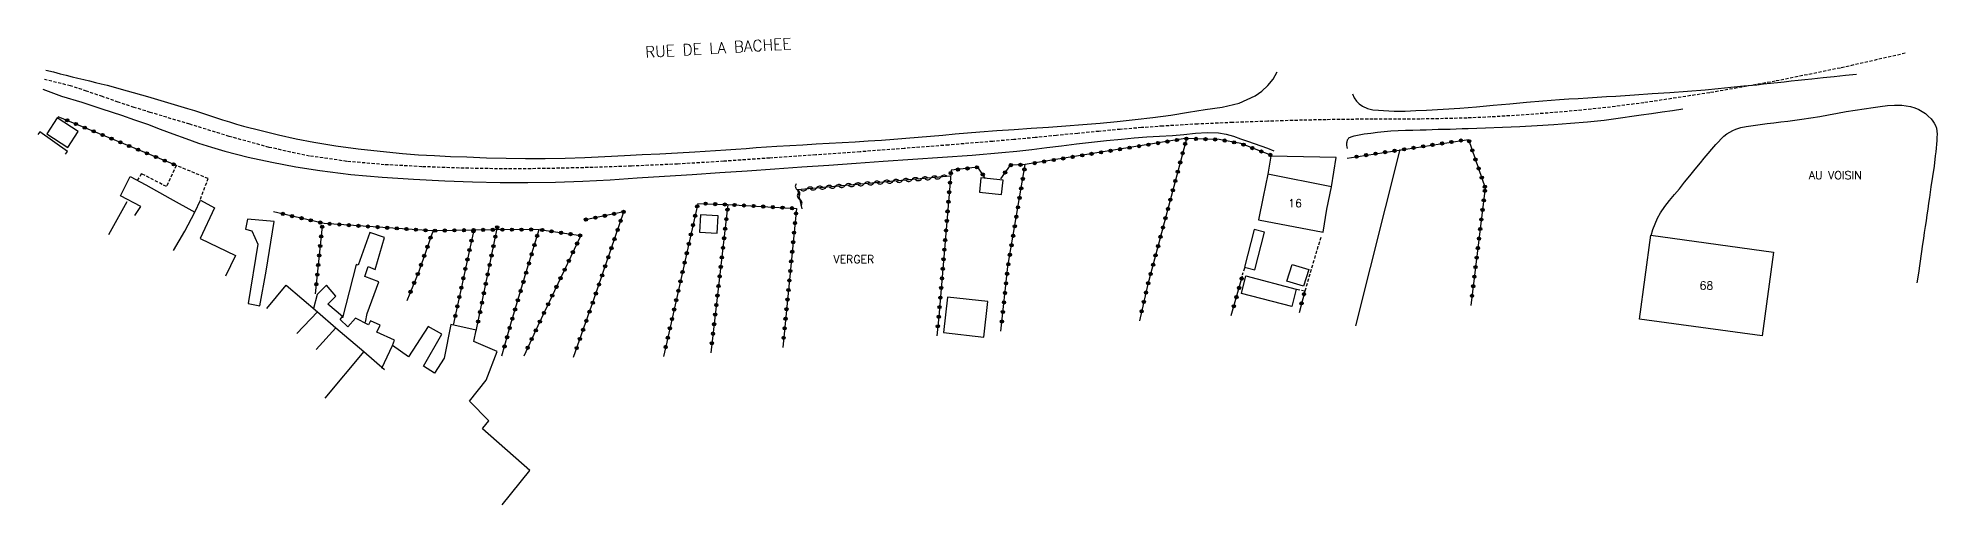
# Model space of a CAD drawing. Header units: millimetres. Extents: x 168000 to 169000, y 125998 to 127000.
# Drawn here: x 168171.4 to 168468, y 126842.7 to 126915.5 of the extents above; entities that cross this region are included whole.
import ezdxf
from ezdxf.enums import TextEntityAlignment as Align

# ---------------------------------------------------------------- set-up
doc = ezdxf.new("R2010")
doc.units = ezdxf.units.MM
doc.linetypes.add('DASHED', pattern=[0.75, 0.5, -0.25])
doc.layers.get('0').update_dxf_attribs({"linetype": 'CONTINUOUS'})
for name, color, linetype in [('W0001', 6, 'DASHED'), ('W0008', 7, 'CONTINUOUS'), ('W0017', 7, 'CONTINUOUS'), ('W0101', 7, 'CONTINUOUS'), ('W0104', 1, 'CONTINUOUS'), ('W0112', 1, 'DASHED'), ('W0300', 7, 'CONTINUOUS'), ('W0310', 3, 'CONTINUOUS'), ('W0322', 7, 'CONTINUOUS'), ('W0323', 7, 'CONTINUOUS'), ('W0983', 7, 'CONTINUOUS'), ('W0984', 7, 'CONTINUOUS'), ('W0989', 7, 'CONTINUOUS'), ('W0991', 7, 'CONTINUOUS'), ('W1102', 7, 'CONTINUOUS')]:
    doc.layers.add(name, color=color, linetype=linetype)
doc.styles.get("Standard").update_dxf_attribs({"font": 'romans.shx', "width": 0.85})

# ---------------------------------------------------------------- blocks, each defined once
blk = doc.blocks.new('t310o')
at = {"color": 0, "linetype": 'Continuous'}
for centre, start, end in [((-0.5, 0.38), 216.8699, 323.1304), ((0.5, -0.37), 36.8699, 143.1303)]:
    blk.add_arc(centre, 0.625, start, end, dxfattribs=at)
blk = doc.blocks.new('t323o')
at = {"color": 0, "linetype": 'Continuous'}
for radius in [0.25, 0.15]:
    blk.add_circle((0, 0), radius, dxfattribs=at)
blk = doc.blocks.new('t322o')
at = {"color": 0, "linetype": 'Continuous'}
for radius in [0.25, 0.15]:
    blk.add_circle((0, 0), radius, dxfattribs=at)

msp = doc.modelspace()

# ---------------------------------------------------------------- linework, layer by layer
at = {"layer": 'W0001'}
msp.add_lwpolyline([(168463.04, 126913.15), (168452.9, 126910.85), (168442.72, 126908.8), (168432.49, 126906.99), (168422.22, 126905.43), (168416.25, 126904.67), (168410.26, 126904.07), (168404.27, 126903.59), (168398.26, 126903.21), (168394.6, 126903.05), (168390.93, 126902.95), (168387.26, 126902.89), (168383.59, 126902.87), (168379.92, 126902.86), (168376.25, 126902.84), (168372.58, 126902.79), (168368.91, 126902.71), (168363.45, 126902.54), (168357.99, 126902.35), (168352.53, 126902.11), (168347.07, 126901.79), (168343.74, 126901.55), (168340.42, 126901.28), (168337.1, 126900.97), (168333.78, 126900.65), (168330.46, 126900.33), (168327.14, 126900), (168323.82, 126899.69), (168320.5, 126899.41), (168313.6, 126898.84), (168306.69, 126898.3), (168299.78, 126897.78), (168292.87, 126897.3), (168285.68, 126896.8), (168278.48, 126896.3), (168271.28, 126895.87), (168264.07, 126895.55), (168257.36, 126895.32), (168250.64, 126895.16), (168243.92, 126895.11), (168237.2, 126895.24), (168231.34, 126895.46), (168225.47, 126895.77), (168219.61, 126896.29), (168213.79, 126897.12), (168207.47, 126898.47), (168201.24, 126900.19), (168195.07, 126902.08), (168188.91, 126903.93), (168186.4, 126904.7), (168183.91, 126905.53), (168181.43, 126906.39), (168178.96, 126907.25), (168176.46, 126908.08), (168172.38, 126909.05)], dxfattribs=at)
at = {"layer": 'W0008'}
for points in [[(168172.62, 126910.53), (168173.81, 126910.23), (168174.86, 126909.96), (168175.77, 126909.73), (168176.69, 126909.5), (168177.6, 126909.28), (168178.52, 126909.06), (168179.44, 126908.84), (168180.35, 126908.61), (168181.26, 126908.38), (168182.18, 126908.15), (168185.32, 126907.29), (168188.46, 126906.4), (168191.58, 126905.48), (168194.71, 126904.55), (168195.81, 126904.22), (168196.9, 126903.87), (168197.99, 126903.51), (168199.09, 126903.15), (168200.18, 126902.79), (168201.28, 126902.44), (168202.38, 126902.11), (168203.48, 126901.8), (168206.21, 126901.08), (168208.95, 126900.41), (168211.7, 126899.8), (168214.47, 126899.26), (168217.92, 126898.71), (168221.37, 126898.25), (168224.83, 126897.87), (168228.3, 126897.53), (168230.81, 126897.33), (168233.32, 126897.18), (168235.83, 126897.07), (168238.35, 126896.97), (168241.41, 126896.86), (168244.48, 126896.77), (168247.54, 126896.72), (168250.61, 126896.72), (168253.7, 126896.79), (168256.8, 126896.91), (168259.89, 126897.06), (168262.98, 126897.21), (168265.73, 126897.34), (168268.49, 126897.47), (168271.24, 126897.62), (168273.99, 126897.78), (168275.59, 126897.87), (168277.19, 126897.98), (168278.79, 126898.09), (168280.38, 126898.2), (168281.98, 126898.31), (168283.57, 126898.43), (168285.17, 126898.54), (168286.77, 126898.64), (168288.81, 126898.77), (168290.85, 126898.88), (168292.9, 126899), (168294.94, 126899.11), (168296.98, 126899.23), (168299.02, 126899.35), (168301.07, 126899.47), (168303.11, 126899.61), (168305.03, 126899.75), (168306.95, 126899.91), (168308.87, 126900.07), (168310.79, 126900.23), (168312.71, 126900.4), (168314.63, 126900.56), (168316.55, 126900.72), (168318.47, 126900.88), (168321.16, 126901.09), (168323.84, 126901.28), (168326.53, 126901.46), (168329.21, 126901.64), (168331.9, 126901.84), (168334.58, 126902.04), (168337.26, 126902.27), (168339.94, 126902.53), (168342.74, 126902.82), (168345.53, 126903.13), (168348.32, 126903.5), (168351.1, 126903.96), (168353.69, 126904.37), (168356.35, 126904.76), (168359, 126905.39), (168361.49, 126906.5), (168362.55, 126907.23), (168363.49, 126908.11), (168364.3, 126909.11), (168364.95, 126910.23)], [(168172.15, 126907.56), (168175.07, 126906.46), (168178.2, 126905.5), (168181.33, 126904.49), (168184.44, 126903.47), (168186.46, 126902.79), (168188.46, 126902.07), (168190.46, 126901.33), (168192.45, 126900.58), (168194.45, 126899.85), (168196.46, 126899.14), (168198.49, 126898.48), (168200.54, 126897.88), (168204.21, 126896.95), (168207.92, 126896.14), (168211.65, 126895.45), (168215.39, 126894.86), (168220.26, 126894.26), (168225.14, 126893.82), (168230.03, 126893.49), (168234.92, 126893.24), (168239.24, 126893.08), (168243.56, 126893), (168247.88, 126892.99), (168252.2, 126893.05), (168256.47, 126893.19), (168260.73, 126893.43), (168264.98, 126893.7), (168269.24, 126893.97), (168273.55, 126894.24), (168277.86, 126894.53), (168282.16, 126894.83), (168286.47, 126895.13), (168290.7, 126895.42), (168294.92, 126895.72), (168299.15, 126896.02), (168303.38, 126896.32), (168308.02, 126896.64), (168312.66, 126896.94), (168317.3, 126897.28), (168321.93, 126897.67), (168324.27, 126897.9), (168326.6, 126898.16), (168328.93, 126898.44), (168331.26, 126898.72), (168333.59, 126899.01), (168335.92, 126899.29), (168338.25, 126899.54), (168340.59, 126899.77), (168342.58, 126899.94), (168344.57, 126900.09), (168346.56, 126900.22), (168348.56, 126900.34), (168350.35, 126900.5), (168352.16, 126900.69), (168353.98, 126900.8), (168355.79, 126900.72), (168356.96, 126900.52), (168358.09, 126900.2), (168359.2, 126899.82), (168360.3, 126899.45), (168361.34, 126899.1), (168362.37, 126898.72), (168363.4, 126898.33), (168364.41, 126897.91)], [(168375.89, 126898.32), (168375.84, 126898.54), (168375.82, 126898.76), (168375.81, 126898.98), (168375.83, 126899.21), (168375.84, 126899.29), (168375.86, 126899.38), (168375.87, 126899.46), (168375.9, 126899.54), (168375.92, 126899.63), (168375.96, 126899.71), (168376, 126899.78), (168376.05, 126899.86), (168376.14, 126899.95), (168376.25, 126900.02), (168376.36, 126900.08), (168376.48, 126900.13), (168376.98, 126900.29), (168377.5, 126900.4), (168378.02, 126900.48), (168378.53, 126900.56), (168379.56, 126900.71), (168380.59, 126900.84), (168381.63, 126900.95), (168382.67, 126901.04), (168383.81, 126901.11), (168384.96, 126901.15), (168386.11, 126901.18), (168387.26, 126901.21), (168388.19, 126901.23), (168389.13, 126901.26), (168390.07, 126901.29), (168391.01, 126901.31), (168391.95, 126901.33), (168392.89, 126901.36), (168393.83, 126901.39), (168394.76, 126901.42), (168397.46, 126901.52), (168400.15, 126901.61), (168402.85, 126901.73), (168405.54, 126901.88), (168408.15, 126902.05), (168410.77, 126902.25), (168413.38, 126902.48), (168415.99, 126902.74), (168417.44, 126902.92), (168418.9, 126903.13), (168420.35, 126903.34), (168421.8, 126903.55), (168423.42, 126903.78), (168425.05, 126904.01), (168426.68, 126904.24), (168428.3, 126904.47)]]:
    msp.add_lwpolyline(points, dxfattribs=at)
at = {"layer": 'W0017'}
for points in [[(168376.7, 126906.8), (168376.96, 126906.22), (168377.31, 126905.7), (168377.75, 126905.25), (168378.26, 126904.88), (168379.05, 126904.53), (168379.89, 126904.35), (168380.74, 126904.27), (168381.56, 126904.2), (168383.23, 126904.11), (168384.9, 126904.13), (168386.57, 126904.2), (168388.23, 126904.28), (168390.84, 126904.42), (168393.44, 126904.6), (168396.04, 126904.81), (168398.65, 126905.04), (168401.25, 126905.28), (168403.85, 126905.51), (168406.45, 126905.73), (168409.05, 126905.93), (168410.51, 126906.03), (168411.97, 126906.12), (168413.43, 126906.21), (168414.9, 126906.3), (168416.36, 126906.39), (168417.82, 126906.47), (168419.28, 126906.56), (168420.74, 126906.66), (168423.51, 126906.85), (168426.27, 126907.04), (168429.03, 126907.25), (168431.79, 126907.47), (168433.8, 126907.65), (168435.81, 126907.85), (168437.83, 126908.05), (168439.84, 126908.25), (168440.91, 126908.36), (168441.99, 126908.48), (168443.07, 126908.59), (168444.14, 126908.71), (168445.22, 126908.83), (168446.3, 126908.94), (168447.37, 126909.06), (168448.45, 126909.17), (168450.19, 126909.36), (168451.93, 126909.54), (168453.68, 126909.72), (168455.42, 126909.9)], [(168423.34, 126884.73), (168423.62, 126885.64), (168423.96, 126886.54), (168424.36, 126887.4), (168424.82, 126888.24), (168425.48, 126889.25), (168426.23, 126890.19), (168427, 126891.1), (168427.76, 126892.02), (168428.58, 126893.04), (168429.4, 126894.04), (168430.23, 126895.05), (168431.06, 126896.05), (168431.65, 126896.77), (168432.24, 126897.49), (168432.84, 126898.21), (168433.46, 126898.91), (168433.86, 126899.35), (168434.27, 126899.79), (168434.69, 126900.21), (168435.16, 126900.58), (168435.61, 126900.86), (168436.08, 126901.1), (168436.56, 126901.3), (168437.05, 126901.48), (168437.33, 126901.56), (168437.62, 126901.62), (168437.9, 126901.67), (168438.19, 126901.72), (168439.27, 126901.89), (168440.36, 126902.05), (168441.45, 126902.18), (168442.53, 126902.31), (168443.62, 126902.44), (168444.71, 126902.56), (168445.8, 126902.7), (168446.88, 126902.85), (168448.28, 126903.07), (168449.67, 126903.31), (168451.05, 126903.55), (168452.44, 126903.81), (168453.83, 126904.06), (168455.22, 126904.29), (168456.61, 126904.5), (168458.01, 126904.69), (168459.13, 126904.84), (168460.25, 126904.98), (168461.38, 126905.07), (168462.52, 126905.04), (168463.2, 126904.96), (168463.87, 126904.83), (168464.53, 126904.63), (168465.17, 126904.37), (168465.69, 126904.07), (168466.19, 126903.73), (168466.64, 126903.34), (168467.06, 126902.91), (168467.32, 126902.58), (168467.55, 126902.24), (168467.75, 126901.87), (168467.89, 126901.48), (168467.98, 126901), (168468, 126900.51), (168467.97, 126900.03), (168467.95, 126899.56), (168467.92, 126898.96), (168467.87, 126898.35), (168467.8, 126897.75), (168467.73, 126897.15), (168467.53, 126895.53), (168467.3, 126893.91), (168467.05, 126892.29), (168466.81, 126890.67), (168466.68, 126889.76), (168466.55, 126888.84), (168466.41, 126887.93), (168466.28, 126887.01), (168466.14, 126886.1), (168466, 126885.18), (168465.87, 126884.27), (168465.73, 126883.35), (168465.52, 126881.86), (168465.3, 126880.36), (168465.08, 126878.86), (168464.87, 126877.36)], [(168182.42, 126884.87), (168185.31, 126890)]]:
    msp.add_lwpolyline(points, dxfattribs=at)
at = {"layer": 'W0101'}
for points in [[(168363.46, 126894.29), (168362.74, 126890.75), (168362.01, 126887.19), (168372.11, 126885.22), (168372.7, 126888.81), (168373.4, 126892.29)], [(168440.67, 126869.07), (168421.5, 126871.69), (168423.28, 126884.75), (168442.46, 126882.14), (168440.67, 126869.07)]]:
    msp.add_lwpolyline(points, close=True, dxfattribs=at)
for points in [[(168192.01, 126890.51), (168195.87, 126888.38)], [(168195.87, 126888.38), (168196.76, 126890.24), (168198.97, 126889.05), (168196.7, 126884.27), (168202.23, 126881.61), (168200.64, 126878.39)], [(168207.1, 126873.31), (168210.14, 126876.99), (168215.04, 126872.8)], [(168215.04, 126872.8), (168217.91, 126870.34)], [(168217.91, 126870.34), (168222.26, 126866.62)], [(168222.26, 126866.62), (168225.52, 126863.83)]]:
    msp.add_lwpolyline(points, dxfattribs=at)
at = {"layer": 'W0104'}
for points in [[(168177.67, 126900.94), (168174.37, 126903.07), (168172.77, 126900.59), (168176.06, 126898.46), (168177.67, 126900.94)], [(168322.12, 126893.37), (168318.63, 126893.72), (168318.41, 126891.48), (168321.89, 126891.13), (168322.12, 126893.37)], [(168207.02, 126879.14), (168208.24, 126886.92), (168204.08, 126887.27), (168203.78, 126885.7), (168204.78, 126885.46), (168205.7, 126883.35), (168204.19, 126874.09), (168206.05, 126873.77)], [(168274.86, 126887.97), (168274.7, 126885.25), (168277.45, 126885.08), (168277.61, 126887.81), (168274.86, 126887.97)], [(168361.33, 126885.65), (168359.82, 126879.76), (168361.45, 126879.34), (168362.96, 126885.23), (168361.33, 126885.65)], [(168360.06, 126878.41), (168367.92, 126876.36), (168367.21, 126873.63), (168359.35, 126875.68), (168360.06, 126878.41)], [(168369.03, 126876.79), (168366.46, 126877.6), (168367.29, 126880.22), (168369.86, 126879.41), (168369.03, 126876.79)], [(168319.72, 126874.42), (168313.45, 126875.12), (168312.83, 126869.58), (168319.09, 126868.88), (168319.72, 126874.42)]]:
    msp.add_lwpolyline(points, close=True, dxfattribs=at)
for points in [[(168175.68, 126897.43), (168175.96, 126897.82), (168171.66, 126900.88), (168171.37, 126900.48)], [(168373.4, 126892.29), (168374.16, 126896.88), (168363.95, 126897.1), (168363.46, 126894.29)], [(168186.5, 126887.85), (168187.43, 126889.24), (168184.28, 126890.89), (168185.79, 126893.94), (168188.2, 126892.62), (168192.01, 126890.51)], [(168222.55, 126871.18), (168222.77, 126872.53), (168224.6, 126877.49), (168222.44, 126878.33), (168222.95, 126879.87), (168224.03, 126879.44), (168225.52, 126884.41), (168223.2, 126885.19), (168221.39, 126880.11), (168221.06, 126880.2), (168219.47, 126873.9), (168218.93, 126871.88)], [(168243.87, 126842.68), (168248.18, 126848.08), (168240.8, 126854.57), (168240.86, 126854.65), (168241.8, 126855.81), (168238.78, 126858.86), (168241.37, 126862.16), (168243.07, 126866.61), (168239.45, 126868.18), (168239.81, 126869.96), (168235.86, 126870.82), (168234.81, 126865.59), (168233.32, 126863.26), (168231.57, 126864.34), (168234.46, 126869.34), (168232.3, 126870.5), (168229.27, 126865.8), (168226.76, 126867.58), (168227.06, 126868.37), (168224.3, 126869.66), (168224.82, 126870.74), (168223.31, 126871.39), (168223.01, 126870.8), (168220.98, 126871.82), (168219.79, 126870.45), (168218.55, 126871.63), (168218.93, 126872.09), (168216.66, 126874.01), (168217.9, 126875.28), (168216.45, 126876.98), (168214.96, 126875.5), (168214.99, 126875.5), (168214.42, 126873.34)], [(168225.09, 126864.02), (168226.74, 126867.58)]]:
    msp.add_lwpolyline(points, dxfattribs=at)
at = {"layer": 'W0112'}
for points in [[(168196.76, 126890.4), (168197.95, 126893.59), (168192.98, 126895.64), (168191.44, 126892.35), (168187.52, 126894.37), (168186.82, 126893.18)], [(168367.97, 126876.36), (168369.3, 126876.09), (168371.78, 126884.46)], [(168359.85, 126879.6), (168359.44, 126878.55)]]:
    msp.add_lwpolyline(points, dxfattribs=at)
at = {"layer": 'W0300'}
msp.add_lwpolyline([(168377.21, 126870.61), (168384.15, 126898.15)], dxfattribs=at)
at = {"layer": 'W0310'}
msp.add_lwpolyline([(168313.8, 126893.97), (168290.01, 126891.86), (168290.66, 126888.89)], dxfattribs=at)
at = {"layer": 'W0322'}
msp.add_lwpolyline([(168375.86, 126896.8), (168394.82, 126899.72), (168397.44, 126892.16)], dxfattribs=at)
at = {"layer": 'W0323'}
for points in [[(168193.01, 126895.64), (168174.53, 126903.26)], [(168363.95, 126897.26), (168359.28, 126899.05), (168355.85, 126899.69), (168350.58, 126899.83), (168325.58, 126895.78)], [(168350.77, 126899.82), (168344.7, 126876.93), (168343.42, 126871.43)], [(168319.34, 126893.64), (168318.18, 126895.37), (168313.99, 126894.89), (168312.07, 126872.09), (168311.77, 126869.06)], [(168321.76, 126869.81), (168322.87, 126879.9), (168325.58, 126895.78), (168323.23, 126895.7), (168321.71, 126893.54)], [(168397.44, 126892.16), (168395.18, 126873.82)], [(168249.64, 126885.65), (168242.78, 126885.62), (168232.87, 126885.46), (168216.07, 126886.6), (168208.16, 126888.43)], [(168255.02, 126865.76), (168258.2, 126874.71), (168262.87, 126888.4), (168256.87, 126887.19)], [(168274.45, 126889.73), (168269.59, 126868.07), (168269.07, 126865.86)], [(168274.45, 126889.73), (168279.15, 126889.54), (168289.85, 126888.94), (168287.7, 126867.25)], [(168279.15, 126889.54), (168276.45, 126866.41)], [(168215.77, 126886.16), (168214.69, 126875.63)], [(168233.14, 126885.65), (168230.84, 126879.09), (168229, 126874.55)], [(168239.48, 126885.79), (168236.24, 126870.72)], [(168239.83, 126869.82), (168243.13, 126886.08)], [(168243.84, 126865.96), (168245.23, 126870.96), (168247.96, 126880.03), (168249.64, 126885.65), (168256.17, 126884.71), (168249.45, 126870.61), (168247.24, 126865.9)], [(168357.75, 126872.22), (168359.52, 126878.44)], [(168369.24, 126876.01), (168368.35, 126872.68)]]:
    msp.add_lwpolyline(points, dxfattribs=at)
at = {"layer": 'W1102'}
for points in [[(168192.55, 126882.38), (168194.33, 126885.41), (168195.87, 126888.38)], [(168215.04, 126872.8), (168211.82, 126869.41)], [(168214.82, 126866.91), (168217.91, 126870.34)], [(168222.26, 126866.62), (168216.16, 126859.36)]]:
    msp.add_lwpolyline(points, dxfattribs=at)

# ---------------------------------------------------------------- block references
at = {"layer": 'W0310'}
for p, rotation in [((168301.92, 126892.92), 185.05953450653), ((168303.42, 126893.05), 185.05953450653), ((168304.91, 126893.18), 185.05953450653), ((168306.4, 126893.31), 185.05953450653), ((168307.9, 126893.45), 185.05953450653), ((168309.39, 126893.58), 185.05953450653), ((168310.89, 126893.71), 185.05953450653), ((168312.38, 126893.84), 185.05953450653), ((168290.02, 126891.82), 282.3080245212174), ((168290.34, 126890.36), 282.3080245212174), ((168291.46, 126891.99), 185.05953450653), ((168292.96, 126892.12), 185.05953450653), ((168294.45, 126892.25), 185.05953450653), ((168295.95, 126892.39), 185.05953450653), ((168297.44, 126892.52), 185.05953450653), ((168298.93, 126892.65), 185.05953450653), ((168300.43, 126892.78), 185.05953450653)]:
    msp.add_blockref('t310o', p, dxfattribs=dict(at, rotation=rotation))
at = {"layer": 'W0322'}
for p, rotation in [((168389.2, 126898.86), 8.74616158119762), ((168390.69, 126899.08), 8.74616158119762), ((168392.17, 126899.31), 8.74616158119762), ((168393.65, 126899.54), 8.74616158119762), ((168394.92, 126899.42), 289.107548928568), ((168377.34, 126897.03), 8.74616158119762), ((168378.82, 126897.26), 8.74616158119762), ((168380.31, 126897.49), 8.74616158119762), ((168381.79, 126897.72), 8.74616158119762), ((168383.27, 126897.94), 8.74616158119762), ((168384.76, 126898.17), 8.74616158119762), ((168386.24, 126898.4), 8.74616158119762), ((168387.72, 126898.63), 8.74616158119762), ((168395.41, 126898), 289.107548928568), ((168395.9, 126896.58), 289.107548928568), ((168396.4, 126895.17), 289.107548928568), ((168396.89, 126893.75), 289.107548928568), ((168397.38, 126892.33), 289.107548928568)]:
    msp.add_blockref('t322o', p, dxfattribs=dict(at, rotation=rotation))
at = {"layer": 'W0323'}
for p, rotation in [((168175.92, 126902.69), 157.5945910237122), ((168177.31, 126902.11), 157.5945910237122), ((168178.69, 126901.54), 157.5945910237122), ((168180.08, 126900.97), 157.5945910237122), ((168181.47, 126900.4), 157.5945910237122), ((168182.85, 126899.83), 157.5945910237122), ((168184.24, 126899.26), 157.5945910237122), ((168344.82, 126898.9), 189.2012495636842), ((168346.31, 126899.14), 189.2012495636842), ((168347.79, 126899.38), 189.2012495636842), ((168349.27, 126899.62), 189.2012495636842), ((168350.56, 126899.02), 255.1357527114277), ((168350.75, 126899.82), 178.5311973346238), ((168352.25, 126899.79), 178.5311973346238), ((168353.75, 126899.75), 178.5311973346238), ((168355.25, 126899.71), 178.5311973346238), ((168356.73, 126899.53), 169.2986429262553), ((168358.21, 126899.25), 169.2986429262553), ((168359.66, 126898.9), 159.1180066800867), ((168185.63, 126898.68), 157.5945910237122), ((168187.01, 126898.11), 157.5945910237122), ((168188.4, 126897.54), 157.5945910237122), ((168189.79, 126896.97), 157.5945910237122), ((168191.17, 126896.4), 157.5945910237122), ((168192.56, 126895.83), 157.5945910237122), ((168327.06, 126896.02), 189.2012495636842), ((168328.54, 126896.26), 189.2012495636842), ((168330.02, 126896.5), 189.2012495636842), ((168331.5, 126896.74), 189.2012495636842), ((168332.98, 126896.98), 189.2012495636842), ((168334.46, 126897.22), 189.2012495636842), ((168335.94, 126897.46), 189.2012495636842), ((168337.42, 126897.7), 189.2012495636842), ((168338.9, 126897.94), 189.2012495636842), ((168340.38, 126898.18), 189.2012495636842), ((168341.86, 126898.42), 189.2012495636842), ((168343.34, 126898.66), 189.2012495636842), ((168349.79, 126896.12), 255.1357527114277), ((168350.17, 126897.57), 255.1357527114277), ((168361.06, 126898.36), 159.1180066800867), ((168362.46, 126897.83), 159.1180066800867), ((168363.86, 126897.3), 159.1180066800867), ((168313.83, 126892.97), 265.1914142863163), ((168313.95, 126894.46), 265.1914142863163), ((168315.06, 126895.01), 186.6240296714598), ((168316.55, 126895.18), 186.6240296714598), ((168318.04, 126895.36), 186.6240296714598), ((168318.94, 126894.24), 123.8961622800433), ((168322.43, 126894.56), 235.0079709010183), ((168323.34, 126895.7), 181.9749415706024), ((168324.83, 126895.75), 181.9749415706024), ((168325.2, 126893.55), 80.348165841337), ((168325.45, 126895.03), 80.348165841337), ((168349.02, 126893.22), 255.1357527114277), ((168349.4, 126894.67), 255.1357527114277), ((168313.58, 126889.98), 265.1914142863163), ((168313.7, 126891.47), 265.1914142863163), ((168324.69, 126890.59), 80.348165841337), ((168324.95, 126892.07), 80.348165841337), ((168348.25, 126890.32), 255.1357527114277), ((168348.64, 126891.77), 255.1357527114277), ((168397.2, 126890.2), 262.9847274544058), ((168397.38, 126891.69), 262.9847274544058), ((168209.62, 126888.09), 166.9339991417461), ((168211.08, 126887.75), 166.9339991417461), ((168212.54, 126887.41), 166.9339991417461), ((168214, 126887.08), 166.9339991417461), ((168256.96, 126887.21), 191.4587565631605), ((168258.43, 126887.5), 191.4587565631605), ((168259.9, 126887.8), 191.4587565631605), ((168261.37, 126888.1), 191.4587565631605), ((168262.39, 126887.01), 71.15918569528858), ((168262.84, 126888.4), 191.4587565631605), ((168274.02, 126887.8), 257.3502198937801), ((168274.35, 126889.27), 257.3502198937801), ((168275.66, 126889.68), 357.6962389748642), ((168277.16, 126889.62), 357.6962389748642), ((168278.66, 126889.56), 357.6962389748642), ((168278.89, 126887.27), 263.3446120478614), ((168279.06, 126888.76), 263.3446120478614), ((168280.16, 126889.48), 356.8201672091457), ((168281.66, 126889.4), 356.8201672091457), ((168283.16, 126889.32), 356.8201672091457), ((168284.65, 126889.23), 356.8201672091457), ((168286.15, 126889.15), 356.8201672091457), ((168287.65, 126889.07), 356.8201672091457), ((168289.15, 126888.98), 356.8201672091457), ((168289.77, 126888.15), 264.349548351624), ((168313.33, 126886.99), 265.1914142863163), ((168313.45, 126888.48), 265.1914142863163), ((168324.19, 126887.64), 80.348165841337), ((168324.44, 126889.11), 80.348165841337), ((168347.48, 126887.42), 255.1357527114277), ((168347.87, 126888.87), 255.1357527114277), ((168396.83, 126887.22), 262.9847274544058), ((168397.01, 126888.71), 262.9847274544058), ((168215.46, 126886.74), 166.9339991417461), ((168215.61, 126884.58), 264.1439846197109), ((168215.76, 126886.08), 264.1439846197109), ((168216.94, 126886.54), 176.1370165717411), ((168218.44, 126886.44), 176.1370165717411), ((168219.94, 126886.33), 176.1370165717411), ((168221.43, 126886.23), 176.1370165717411), ((168222.93, 126886.13), 176.1370165717411), ((168224.43, 126886.03), 176.1370165717411), ((168225.92, 126885.93), 176.1370165717411), ((168227.42, 126885.83), 176.1370165717411), ((168228.92, 126885.73), 176.1370165717411), ((168230.41, 126885.63), 176.1370165717411), ((168231.91, 126885.53), 176.1370165717411), ((168232.69, 126884.38), 250.7204514660988), ((168233.41, 126885.47), 180.936629982994), ((168234.91, 126885.49), 180.936629982994), ((168236.41, 126885.52), 180.936629982994), ((168237.91, 126885.54), 180.936629982994), ((168239.39, 126885.38), 257.863175388641), ((168239.41, 126885.57), 180.936629982994), ((168240.91, 126885.59), 180.936629982994), ((168242.41, 126885.62), 180.936629982994), ((168242.81, 126884.53), 78.54371883093667), ((168243.11, 126886), 78.54371883093667), ((168243.91, 126885.63), 180.2255763876037), ((168245.41, 126885.63), 180.2255763876037), ((168246.91, 126885.64), 180.2255763876037), ((168248.41, 126885.65), 180.2255763876037), ((168249.34, 126884.67), 73.40189722789326), ((168250.11, 126885.58), 351.7704818413777), ((168251.59, 126885.37), 351.7704818413777), ((168253.08, 126885.15), 351.7704818413777), ((168254.56, 126884.94), 351.7704818413777), ((168256.05, 126884.72), 351.7704818413777), ((168261.42, 126884.17), 71.15918569528858), ((168261.91, 126885.59), 71.15918569528858), ((168273.36, 126884.88), 257.3502198937801), ((168273.69, 126886.34), 257.3502198937801), ((168278.54, 126884.29), 263.3446120478614), ((168278.71, 126885.78), 263.3446120478614), ((168289.47, 126885.17), 264.349548351624), ((168289.62, 126886.66), 264.349548351624), ((168313.07, 126884), 265.1914142863163), ((168313.2, 126885.5), 265.1914142863163), ((168323.69, 126884.68), 80.348165841337), ((168323.94, 126886.16), 80.348165841337), ((168346.71, 126884.52), 255.1357527114277), ((168347.1, 126885.97), 255.1357527114277), ((168396.46, 126884.24), 262.9847274544058), ((168396.65, 126885.73), 262.9847274544058), ((168215.3, 126881.6), 264.1439846197109), ((168215.46, 126883.09), 264.1439846197109), ((168231.7, 126881.55), 250.7204514660988), ((168232.2, 126882.96), 250.7204514660988), ((168238.45, 126880.98), 257.863175388641), ((168238.76, 126882.45), 257.863175388641), ((168239.08, 126883.91), 257.863175388641), ((168242.22, 126881.59), 78.54371883093667), ((168242.51, 126883.06), 78.54371883093667), ((168248.49, 126881.8), 73.40189722789326), ((168248.92, 126883.23), 73.40189722789326), ((168254.93, 126882.11), 244.4983221076388), ((168255.58, 126883.46), 244.4983221076388), ((168260.46, 126881.33), 71.15918569528858), ((168260.94, 126882.75), 71.15918569528858), ((168272.71, 126881.95), 257.3502198937801), ((168273.04, 126883.41), 257.3502198937801), ((168278.19, 126881.31), 263.3446120478614), ((168278.37, 126882.8), 263.3446120478614), ((168289.18, 126882.18), 264.349548351624), ((168289.33, 126883.67), 264.349548351624), ((168312.82, 126881.01), 265.1914142863163), ((168312.95, 126882.51), 265.1914142863163), ((168323.18, 126881.72), 80.348165841337), ((168323.44, 126883.2), 80.348165841337), ((168345.94, 126881.62), 255.1357527114277), ((168346.33, 126883.07), 255.1357527114277), ((168396.1, 126881.27), 262.9847274544058), ((168396.28, 126882.75), 262.9847274544058), ((168215, 126878.62), 264.1439846197109), ((168215.15, 126880.11), 264.1439846197109), ((168230.69, 126878.72), 247.9637779689892), ((168231.2, 126880.13), 250.7204514660988), ((168237.82, 126878.05), 257.863175388641), ((168238.13, 126879.52), 257.863175388641), ((168241.62, 126878.65), 78.54371883093667), ((168241.92, 126880.12), 78.54371883093667), ((168247.63, 126878.92), 73.26946710602257), ((168248.06, 126880.36), 73.40189722789326), ((168253, 126878.05), 244.4983221076388), ((168253.64, 126879.4), 244.4983221076388), ((168254.29, 126880.76), 244.4983221076388), ((168259.49, 126878.5), 71.15918569528858), ((168259.97, 126879.92), 71.15918569528858), ((168272.05, 126879.02), 257.3502198937801), ((168272.38, 126880.48), 257.3502198937801), ((168277.84, 126878.33), 263.3446120478614), ((168278.02, 126879.82), 263.3446120478614), ((168288.88, 126879.19), 264.349548351624), ((168289.03, 126880.69), 264.349548351624), ((168312.57, 126878.02), 265.1914142863163), ((168312.7, 126879.52), 265.1914142863163), ((168322.75, 126878.75), 83.71947809735123), ((168322.93, 126880.24), 80.348165841337), ((168345.17, 126878.72), 255.1357527114277), ((168345.56, 126880.17), 255.1357527114277), ((168359.39, 126878), 74.1198646873386), ((168395.73, 126878.29), 262.9847274544058), ((168395.91, 126879.78), 262.9847274544058), ((168214.84, 126877.12), 264.1439846197109), ((168229.57, 126875.94), 247.9637779689892), ((168230.13, 126877.33), 247.9637779689892), ((168237.19, 126875.12), 257.863175388641), ((168237.5, 126876.58), 257.863175388641), ((168241.02, 126875.71), 78.54371883093667), ((168241.32, 126877.18), 78.54371883093667), ((168246.76, 126876.05), 73.26946710602257), ((168247.2, 126877.48), 73.26946710602257), ((168251.7, 126875.34), 244.4983221076388), ((168252.35, 126876.7), 244.4983221076388), ((168258.52, 126875.66), 71.15918569528858), ((168259, 126877.08), 71.15918569528858), ((168271.39, 126876.09), 257.3502198937801), ((168271.72, 126877.56), 257.3502198937801), ((168277.5, 126875.35), 263.3446120478614), ((168277.67, 126876.84), 263.3446120478614), ((168288.59, 126876.21), 264.349548351624), ((168288.73, 126877.7), 264.349548351624), ((168312.45, 126876.53), 265.1914142863163), ((168322.42, 126875.77), 83.71947809735123), ((168322.58, 126877.26), 83.71947809735123), ((168344.44, 126875.82), 256.9431921439121), ((168344.79, 126877.27), 255.1357527114277), ((168358.57, 126875.11), 74.1198646873386), ((168358.98, 126876.55), 74.1198646873386), ((168369.13, 126875.57), 254.9978163805093), ((168395.36, 126875.31), 262.9847274544058), ((168395.55, 126876.8), 262.9847274544058), ((168236.56, 126872.18), 257.863175388641), ((168236.87, 126873.65), 257.863175388641), ((168240.43, 126872.77), 78.54371883093667), ((168240.73, 126874.24), 78.54371883093667), ((168245.9, 126873.18), 73.26946710602257), ((168246.33, 126874.61), 73.26946710602257), ((168250.41, 126872.63), 244.4983221076388), ((168251.06, 126873.99), 244.4983221076388), ((168257.53, 126872.83), 70.45418937480211), ((168258.03, 126874.24), 70.45418937480211), ((168270.74, 126873.17), 257.3502198937801), ((168271.07, 126874.63), 257.3502198937801), ((168277.15, 126872.37), 263.3446120478614), ((168277.32, 126873.86), 263.3446120478614), ((168288.29, 126873.22), 264.349548351624), ((168288.44, 126874.72), 264.349548351624), ((168312.19, 126873.54), 265.1914142863163), ((168312.32, 126875.03), 265.1914142863163), ((168322.09, 126872.79), 83.71947809735123), ((168322.26, 126874.28), 83.71947809735123), ((168343.76, 126872.89), 256.9431921439121), ((168344.1, 126874.35), 256.9431921439121), ((168358.16, 126873.67), 74.1198646873386), ((168368.74, 126874.13), 254.9978163805093), ((168240.13, 126871.3), 78.54371883093667), ((168245.05, 126870.3), 74.46587692103542), ((168245.47, 126871.74), 73.26946710602257), ((168249.13, 126869.92), 244.8935528468362), ((168249.77, 126871.28), 244.4983221076388), ((168256.52, 126870), 70.45418937480211), ((168257.02, 126871.41), 70.45418937480211), ((168270.08, 126870.24), 257.3502198937801), ((168270.41, 126871.7), 257.3502198937801), ((168276.8, 126869.39), 263.3446120478614), ((168276.98, 126870.88), 263.3446120478614), ((168288, 126870.24), 264.349548351624), ((168288.14, 126871.73), 264.349548351624), ((168311.92, 126870.55), 264.2805301455502), ((168312.07, 126872.04), 264.2805301455502), ((168321.93, 126871.3), 83.71947809735123), ((168244.25, 126867.41), 74.46587692103542), ((168244.65, 126868.85), 74.46587692103542), ((168247.85, 126867.21), 244.8935528468362), ((168248.49, 126868.57), 244.8935528468362), ((168255.52, 126867.17), 70.45418937480211), ((168256.02, 126868.58), 70.45418937480211), ((168269.41, 126867.31), 256.6029810393807), ((168269.75, 126868.78), 257.3502198937801), ((168276.63, 126867.9), 263.3446120478614), ((168287.85, 126868.75), 264.349548351624)]:
    msp.add_blockref('t323o', p, dxfattribs=dict(at, rotation=rotation))

# ---------------------------------------------------------------- texts
at = {"layer": 'W0983'}
msp.add_text('AU VOISIN ', height=1.25, dxfattribs=at).set_placement((168452.54, 126894.12), align=Align.MIDDLE_CENTER)
at = {"layer": 'W0984'}
msp.add_text('VERGER ', height=1.25, dxfattribs=at).set_placement((168299.24, 126881.01), align=Align.MIDDLE_CENTER)
at = {"layer": 'W0989'}
msp.add_text('RUE DE LA BACHEE ', height=1.75, rotation=3.3417, dxfattribs=at).set_placement((168278.22, 126914.03), align=Align.MIDDLE_CENTER)
at = {"layer": 'W0991'}
for s, p in [('16', (168367.71, 126889.76)), ('68', (168431.98, 126876.91))]:
    msp.add_text(s, height=1.25, dxfattribs=at).set_placement(p, align=Align.MIDDLE_CENTER)

doc.saveas('drawing.dxf')
